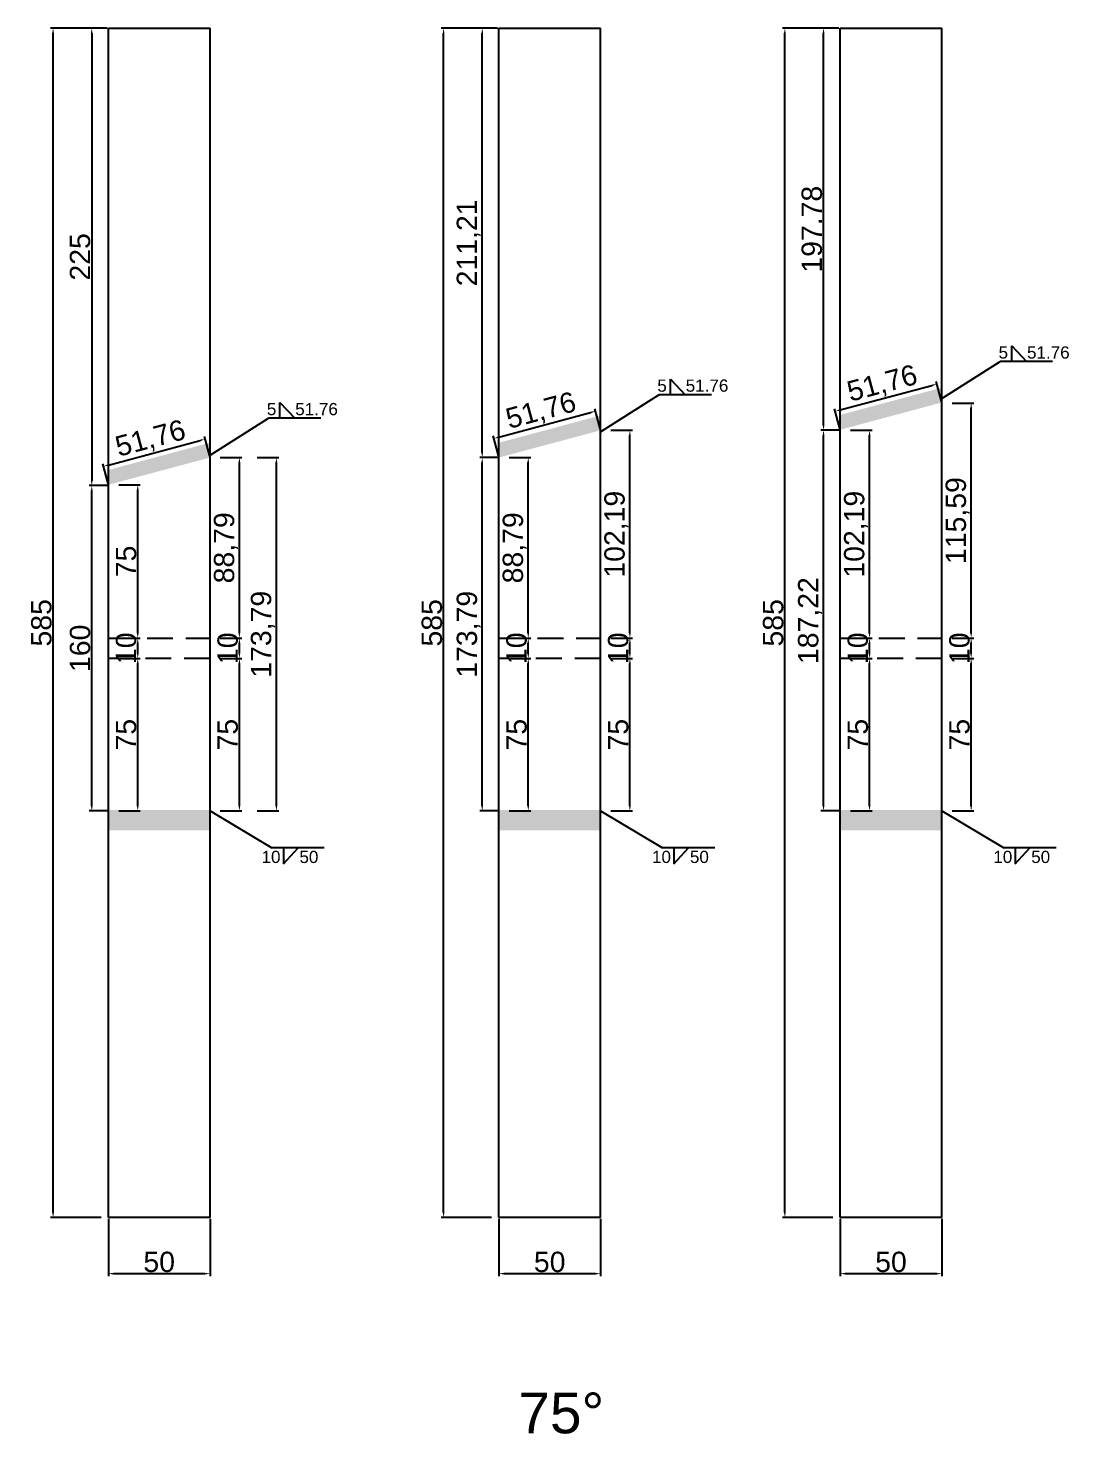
# Model space of a CAD drawing. Header units: millimetres. Extents: x 1455 to 24185, y -7041 to 4772.
# Drawn here: x 3684 to 4195, y -4732 to -4040 of the extents above; entities that cross this region are included whole.
import ezdxf

# ---------------------------------------------------------------- set-up
doc = ezdxf.new("R2010")
doc.units = ezdxf.units.MM
doc.linetypes.add('DASHED', pattern=[19.05, 12.7, -6.35])
doc.layers.add('尺寸标注', color=6, linetype='Continuous')
doc.layers.add('焊缝', color=250, linetype='Continuous')
doc.styles.get("Standard").update_dxf_attribs({"font": 'arial.ttf'})
doc.dimstyles.new('ISO-25-JHF', dxfattribs={"dimtxt": 10, "dimasz": 2.5, "dimexe": 1.25, "dimexo": 0.625, "dimtad": 1, "dimtxsty": 'Standard', "dimcen": 2.5, "dimadec": 0, "dimazin": 0, "dimtfac": 1, "dimtmove": 0, "dimatfit": 3, "dimfxl": 1, "dimarcsym": 0})

# ---------------------------------------------------------------- blocks, each defined once
blk = doc.blocks.new('*D542')
at = {"layer": 'Defpoints', "color": 0, "transparency": 16777216}
for p in [(3969.54, -4238.17), (3979.55, -4238.17), (3969.54, -4340.36)]:
    blk.add_point(p, dxfattribs=at)
at = {"layer": '尺寸标注', "color": 0, "lineweight": -2, "transparency": 16777216}
for p, q in [((3970.16, -4238.17), (3980.8, -4238.17)), ((3979.55, -4337.86), (3979.55, -4240.67)), ((3970.16, -4340.36), (3980.8, -4340.36))]:
    blk.add_line(p, q, dxfattribs=at)
at = {"layer": '尺寸标注', "color": 0, "transparency": 16777216}
for points in [[(3979.13, -4240.67), (3979.96, -4240.67), (3979.55, -4238.17)], [(3979.13, -4337.86), (3979.96, -4337.86), (3979.55, -4340.36)]]:
    blk.add_solid(points, dxfattribs=at)
at = {"layer": '尺寸标注', "color": 0, "transparency": 16777216, "insert": (3972.91, -4289.27), "char_height": 10, "attachment_point": 5, "rotation": 90}
blk.add_mtext('102,19', dxfattribs=at)
blk = doc.blocks.new('*D549')
at = {"layer": 'Defpoints', "color": 0, "transparency": 16777216}
for p in [(3723.01, -4625.36), (3773.01, -4625.36), (3773.01, -4652.95)]:
    blk.add_point(p, dxfattribs=at)
at = {"layer": '尺寸标注', "color": 0, "lineweight": -2, "transparency": 16777216}
for p, q in [((3723.01, -4625.99), (3723.01, -4654.2)), ((3773.01, -4625.99), (3773.01, -4654.2)), ((3725.51, -4652.95), (3770.51, -4652.95))]:
    blk.add_line(p, q, dxfattribs=at)
at = {"layer": '尺寸标注', "color": 0, "transparency": 16777216}
for points in [[(3725.51, -4652.54), (3725.51, -4653.37), (3723.01, -4652.95)], [(3770.51, -4652.54), (3770.51, -4653.37), (3773.01, -4652.95)]]:
    blk.add_solid(points, dxfattribs=at)
at = {"layer": '尺寸标注', "color": 0, "transparency": 16777216, "insert": (3748.01, -4647.22), "char_height": 10, "attachment_point": 5}
blk.add_mtext('50', dxfattribs=at)
blk = doc.blocks.new('*D546')
at = {"layer": 'Defpoints', "color": 0, "transparency": 16777216}
for p in [(3695.82, -4040.36), (3720.08, -4040.36), (3720.08, -4625.36)]:
    blk.add_point(p, dxfattribs=at)
at = {"layer": '尺寸标注', "color": 0, "lineweight": -2, "transparency": 16777216}
for p, q in [((3719.45, -4040.36), (3694.57, -4040.36)), ((3695.82, -4622.86), (3695.82, -4042.86)), ((3719.45, -4625.36), (3694.57, -4625.36))]:
    blk.add_line(p, q, dxfattribs=at)
at = {"layer": '尺寸标注', "color": 0, "transparency": 16777216}
for points in [[(3695.4, -4042.86), (3696.24, -4042.86), (3695.82, -4040.36)], [(3695.4, -4622.86), (3696.24, -4622.86), (3695.82, -4625.36)]]:
    blk.add_solid(points, dxfattribs=at)
at = {"layer": '尺寸标注', "color": 0, "transparency": 16777216, "insert": (3690.09, -4332.86), "char_height": 10, "attachment_point": 5, "rotation": 90}
blk.add_mtext('585', dxfattribs=at)
blk = doc.blocks.new('*D547')
at = {"layer": 'Defpoints', "color": 0, "transparency": 16777216}
for p in [(3727.45, -4264.97), (3737.46, -4264.97), (3727.45, -4340.36)]:
    blk.add_point(p, dxfattribs=at)
at = {"layer": '尺寸标注', "color": 0, "lineweight": -2, "transparency": 16777216}
for p, q in [((3728.08, -4264.97), (3738.71, -4264.97)), ((3737.46, -4337.86), (3737.46, -4267.47)), ((3728.08, -4340.36), (3738.71, -4340.36))]:
    blk.add_line(p, q, dxfattribs=at)
at = {"layer": '尺寸标注', "color": 0, "transparency": 16777216}
for points in [[(3737.05, -4267.47), (3737.88, -4267.47), (3737.46, -4264.97)], [(3737.05, -4337.86), (3737.88, -4337.86), (3737.46, -4340.36)]]:
    blk.add_solid(points, dxfattribs=at)
at = {"layer": '尺寸标注', "color": 0, "transparency": 16777216, "insert": (3731.75, -4302.66), "char_height": 10, "attachment_point": 5, "rotation": 90}
blk.add_mtext('75', dxfattribs=at)
blk = doc.blocks.new('*D548')
at = {"layer": 'Defpoints', "color": 0, "transparency": 16777216}
for p in [(3777.45, -4251.57), (3787.46, -4251.57), (3777.45, -4340.36)]:
    blk.add_point(p, dxfattribs=at)
at = {"layer": '尺寸标注', "color": 0, "lineweight": -2, "transparency": 16777216}
for p, q in [((3778.08, -4251.57), (3788.71, -4251.57)), ((3787.46, -4337.86), (3787.46, -4254.07)), ((3778.08, -4340.36), (3788.71, -4340.36))]:
    blk.add_line(p, q, dxfattribs=at)
at = {"layer": '尺寸标注', "color": 0, "transparency": 16777216}
for points in [[(3787.05, -4254.07), (3787.88, -4254.07), (3787.46, -4251.57)], [(3787.05, -4337.86), (3787.88, -4337.86), (3787.46, -4340.36)]]:
    blk.add_solid(points, dxfattribs=at)
at = {"layer": '尺寸标注', "color": 0, "transparency": 16777216, "insert": (3780.83, -4295.97), "char_height": 10, "attachment_point": 5, "rotation": 90}
blk.add_mtext('88,79', dxfattribs=at)
blk = doc.blocks.new('*D550')
at = {"layer": 'Defpoints', "color": 0, "transparency": 16777216}
for p in [(3770.58, -4242.5), (3773.01, -4251.57), (3723.01, -4264.97)]:
    blk.add_point(p, dxfattribs=at)
at = {"layer": '尺寸标注', "color": 0, "lineweight": -2, "transparency": 16777216}
for p, q in [((3723, -4255.25), (3768.17, -4243.15)), ((3772.85, -4250.96), (3770.26, -4241.29)), ((3722.85, -4264.36), (3720.26, -4254.69))]:
    blk.add_line(p, q, dxfattribs=at)
at = {"layer": '尺寸标注', "color": 0, "transparency": 16777216}
for points in [[(3768.06, -4242.74), (3768.28, -4243.55), (3770.58, -4242.5)], [(3722.89, -4254.85), (3723.11, -4255.65), (3720.58, -4255.9)]]:
    blk.add_solid(points, dxfattribs=at)
at = {"layer": '尺寸标注', "color": 0, "transparency": 16777216, "insert": (3743.87, -4242.79), "char_height": 10, "attachment_point": 5, "rotation": 15}
blk.add_mtext('51,76', dxfattribs=at)
blk = doc.blocks.new('*D551')
at = {"layer": 'Defpoints', "color": 0, "transparency": 16777216}
for p in [(3727.45, -4350.36), (3737.46, -4350.36), (3727.45, -4425.36)]:
    blk.add_point(p, dxfattribs=at)
at = {"layer": '尺寸标注', "color": 0, "lineweight": -2, "transparency": 16777216}
for p, q in [((3728.08, -4350.36), (3738.71, -4350.36)), ((3737.46, -4422.86), (3737.46, -4352.86)), ((3728.08, -4425.36), (3738.71, -4425.36))]:
    blk.add_line(p, q, dxfattribs=at)
at = {"layer": '尺寸标注', "color": 0, "transparency": 16777216}
for points in [[(3737.05, -4352.86), (3737.88, -4352.86), (3737.46, -4350.36)], [(3737.05, -4422.86), (3737.88, -4422.86), (3737.46, -4425.36)]]:
    blk.add_solid(points, dxfattribs=at)
at = {"layer": '尺寸标注', "color": 0, "transparency": 16777216, "insert": (3731.75, -4387.86), "char_height": 10, "attachment_point": 5, "rotation": 90}
blk.add_mtext('75', dxfattribs=at)
blk = doc.blocks.new('*D552')
at = {"layer": 'Defpoints', "color": 0, "transparency": 16777216}
for p in [(3727.45, -4340.36), (3737.46, -4340.36), (3727.45, -4350.36)]:
    blk.add_point(p, dxfattribs=at)
at = {"layer": '尺寸标注', "color": 0, "lineweight": -2, "transparency": 16777216}
for p, q in [((3728.08, -4340.36), (3738.71, -4340.36)), ((3737.46, -4347.86), (3737.46, -4342.86)), ((3728.08, -4350.36), (3738.71, -4350.36))]:
    blk.add_line(p, q, dxfattribs=at)
at = {"layer": '尺寸标注', "color": 0, "transparency": 16777216}
for points in [[(3737.05, -4342.86), (3737.88, -4342.86), (3737.46, -4340.36)], [(3737.05, -4347.86), (3737.88, -4347.86), (3737.46, -4350.36)]]:
    blk.add_solid(points, dxfattribs=at)
at = {"layer": '尺寸标注', "color": 0, "transparency": 16777216, "insert": (3731.73, -4345.36), "char_height": 10, "attachment_point": 5, "rotation": 90}
blk.add_mtext('10', dxfattribs=at)
blk = doc.blocks.new('*D553')
at = {"layer": 'Defpoints', "color": 0, "transparency": 16777216}
for p in [(3777.45, -4350.36), (3787.46, -4350.36), (3777.45, -4425.36)]:
    blk.add_point(p, dxfattribs=at)
at = {"layer": '尺寸标注', "color": 0, "lineweight": -2, "transparency": 16777216}
for p, q in [((3778.08, -4350.36), (3788.71, -4350.36)), ((3787.46, -4422.86), (3787.46, -4352.86)), ((3778.08, -4425.36), (3788.71, -4425.36))]:
    blk.add_line(p, q, dxfattribs=at)
at = {"layer": '尺寸标注', "color": 0, "transparency": 16777216}
for points in [[(3787.05, -4352.86), (3787.88, -4352.86), (3787.46, -4350.36)], [(3787.05, -4422.86), (3787.88, -4422.86), (3787.46, -4425.36)]]:
    blk.add_solid(points, dxfattribs=at)
at = {"layer": '尺寸标注', "color": 0, "transparency": 16777216, "insert": (3781.75, -4387.86), "char_height": 10, "attachment_point": 5, "rotation": 90}
blk.add_mtext('75', dxfattribs=at)
blk = doc.blocks.new('*D554')
at = {"layer": 'Defpoints', "color": 0, "transparency": 16777216}
for p in [(3777.45, -4340.36), (3787.46, -4340.36), (3777.45, -4350.36)]:
    blk.add_point(p, dxfattribs=at)
at = {"layer": '尺寸标注', "color": 0, "lineweight": -2, "transparency": 16777216}
for p, q in [((3778.08, -4340.36), (3788.71, -4340.36)), ((3787.46, -4347.86), (3787.46, -4342.86)), ((3778.08, -4350.36), (3788.71, -4350.36))]:
    blk.add_line(p, q, dxfattribs=at)
at = {"layer": '尺寸标注', "color": 0, "transparency": 16777216}
for points in [[(3787.05, -4342.86), (3787.88, -4342.86), (3787.46, -4340.36)], [(3787.05, -4347.86), (3787.88, -4347.86), (3787.46, -4350.36)]]:
    blk.add_solid(points, dxfattribs=at)
at = {"layer": '尺寸标注', "color": 0, "transparency": 16777216, "insert": (3781.73, -4345.36), "char_height": 10, "attachment_point": 5, "rotation": 90}
blk.add_mtext('10', dxfattribs=at)
blk = doc.blocks.new('*D556')
at = {"layer": 'Defpoints', "color": 0, "transparency": 16777216}
for p in [(3723.01, -4040.36), (3714.84, -4265.39), (3723.01, -4265.39)]:
    blk.add_point(p, dxfattribs=at)
at = {"layer": '尺寸标注', "color": 0, "lineweight": -2, "transparency": 16777216}
for p, q in [((3722.39, -4040.36), (3713.59, -4040.36)), ((3714.84, -4042.86), (3714.84, -4262.89)), ((3722.39, -4265.39), (3713.59, -4265.39))]:
    blk.add_line(p, q, dxfattribs=at)
at = {"layer": '尺寸标注', "color": 0, "transparency": 16777216}
for points in [[(3714.42, -4042.86), (3715.25, -4042.86), (3714.84, -4040.36)], [(3714.42, -4262.89), (3715.25, -4262.89), (3714.84, -4265.39)]]:
    blk.add_solid(points, dxfattribs=at)
at = {"layer": '尺寸标注', "color": 0, "transparency": 16777216, "insert": (3709.11, -4152.88), "char_height": 10, "attachment_point": 5, "rotation": 90}
blk.add_mtext('225', dxfattribs=at)
blk = doc.blocks.new('*D557')
at = {"layer": 'Defpoints', "color": 0, "transparency": 16777216}
for p in [(3714.84, -4265.39), (3723.01, -4265.39), (3723.01, -4425.39)]:
    blk.add_point(p, dxfattribs=at)
at = {"layer": '尺寸标注', "color": 0, "lineweight": -2, "transparency": 16777216}
for p, q in [((3722.39, -4265.39), (3713.59, -4265.39)), ((3714.84, -4422.89), (3714.84, -4267.89)), ((3722.39, -4425.39), (3713.59, -4425.39))]:
    blk.add_line(p, q, dxfattribs=at)
at = {"layer": '尺寸标注', "color": 0, "transparency": 16777216}
for points in [[(3714.42, -4267.89), (3715.25, -4267.89), (3714.84, -4265.39)], [(3714.42, -4422.89), (3715.25, -4422.89), (3714.84, -4425.39)]]:
    blk.add_solid(points, dxfattribs=at)
at = {"layer": '尺寸标注', "color": 0, "transparency": 16777216, "insert": (3709.11, -4345.39), "char_height": 10, "attachment_point": 5, "rotation": 90}
blk.add_mtext('160', dxfattribs=at)
blk = doc.blocks.new('*D560')
at = {"layer": 'Defpoints', "color": 0, "transparency": 16777216}
for p in [(3915.1, -4625.36), (3965.1, -4625.36), (3965.1, -4652.95)]:
    blk.add_point(p, dxfattribs=at)
at = {"layer": '尺寸标注', "color": 0, "lineweight": -2, "transparency": 16777216}
for p, q in [((3915.1, -4625.99), (3915.1, -4654.2)), ((3965.1, -4625.99), (3965.1, -4654.2)), ((3917.6, -4652.95), (3962.6, -4652.95))]:
    blk.add_line(p, q, dxfattribs=at)
at = {"layer": '尺寸标注', "color": 0, "transparency": 16777216}
for points in [[(3917.6, -4652.54), (3917.6, -4653.37), (3915.1, -4652.95)], [(3962.6, -4652.54), (3962.6, -4653.37), (3965.1, -4652.95)]]:
    blk.add_solid(points, dxfattribs=at)
at = {"layer": '尺寸标注', "color": 0, "transparency": 16777216, "insert": (3940.1, -4647.22), "char_height": 10, "attachment_point": 5}
blk.add_mtext('50', dxfattribs=at)
blk = doc.blocks.new('*D561')
at = {"layer": 'Defpoints', "color": 0, "transparency": 16777216}
for p in [(3887.9, -4040.36), (3912.16, -4040.36), (3912.16, -4625.36)]:
    blk.add_point(p, dxfattribs=at)
at = {"layer": '尺寸标注', "color": 0, "lineweight": -2, "transparency": 16777216}
for p, q in [((3911.54, -4040.36), (3886.65, -4040.36)), ((3887.9, -4622.86), (3887.9, -4042.86)), ((3911.54, -4625.36), (3886.65, -4625.36))]:
    blk.add_line(p, q, dxfattribs=at)
at = {"layer": '尺寸标注', "color": 0, "transparency": 16777216}
for points in [[(3887.48, -4042.86), (3888.32, -4042.86), (3887.9, -4040.36)], [(3887.48, -4622.86), (3888.32, -4622.86), (3887.9, -4625.36)]]:
    blk.add_solid(points, dxfattribs=at)
at = {"layer": '尺寸标注', "color": 0, "transparency": 16777216, "insert": (3882.17, -4332.86), "char_height": 10, "attachment_point": 5, "rotation": 90}
blk.add_mtext('585', dxfattribs=at)
blk = doc.blocks.new('*D562')
at = {"layer": 'Defpoints', "color": 0, "transparency": 16777216}
for p in [(3919.54, -4251.57), (3929.55, -4251.57), (3919.54, -4340.36)]:
    blk.add_point(p, dxfattribs=at)
at = {"layer": '尺寸标注', "color": 0, "lineweight": -2, "transparency": 16777216}
for p, q in [((3920.16, -4251.57), (3930.8, -4251.57)), ((3929.55, -4337.86), (3929.55, -4254.07)), ((3920.16, -4340.36), (3930.8, -4340.36))]:
    blk.add_line(p, q, dxfattribs=at)
at = {"layer": '尺寸标注', "color": 0, "transparency": 16777216}
for points in [[(3929.13, -4254.07), (3929.96, -4254.07), (3929.55, -4251.57)], [(3929.13, -4337.86), (3929.96, -4337.86), (3929.55, -4340.36)]]:
    blk.add_solid(points, dxfattribs=at)
at = {"layer": '尺寸标注', "color": 0, "transparency": 16777216, "insert": (3922.91, -4295.97), "char_height": 10, "attachment_point": 5, "rotation": 90}
blk.add_mtext('88,79', dxfattribs=at)
blk = doc.blocks.new('*D563')
at = {"layer": 'Defpoints', "color": 0, "transparency": 16777216}
for p in [(3919.54, -4350.36), (3929.55, -4350.36), (3919.54, -4425.36)]:
    blk.add_point(p, dxfattribs=at)
at = {"layer": '尺寸标注', "color": 0, "lineweight": -2, "transparency": 16777216}
for p, q in [((3920.16, -4350.36), (3930.8, -4350.36)), ((3929.55, -4422.86), (3929.55, -4352.86)), ((3920.16, -4425.36), (3930.8, -4425.36))]:
    blk.add_line(p, q, dxfattribs=at)
at = {"layer": '尺寸标注', "color": 0, "transparency": 16777216}
for points in [[(3929.13, -4352.86), (3929.96, -4352.86), (3929.55, -4350.36)], [(3929.13, -4422.86), (3929.96, -4422.86), (3929.55, -4425.36)]]:
    blk.add_solid(points, dxfattribs=at)
at = {"layer": '尺寸标注', "color": 0, "transparency": 16777216, "insert": (3923.84, -4387.86), "char_height": 10, "attachment_point": 5, "rotation": 90}
blk.add_mtext('75', dxfattribs=at)
blk = doc.blocks.new('*D564')
at = {"layer": 'Defpoints', "color": 0, "transparency": 16777216}
for p in [(3919.54, -4340.36), (3929.55, -4340.36), (3919.54, -4350.36)]:
    blk.add_point(p, dxfattribs=at)
at = {"layer": '尺寸标注', "color": 0, "lineweight": -2, "transparency": 16777216}
for p, q in [((3920.16, -4340.36), (3930.8, -4340.36)), ((3929.55, -4347.86), (3929.55, -4342.86)), ((3920.16, -4350.36), (3930.8, -4350.36))]:
    blk.add_line(p, q, dxfattribs=at)
at = {"layer": '尺寸标注', "color": 0, "transparency": 16777216}
for points in [[(3929.13, -4342.86), (3929.96, -4342.86), (3929.55, -4340.36)], [(3929.13, -4347.86), (3929.96, -4347.86), (3929.55, -4350.36)]]:
    blk.add_solid(points, dxfattribs=at)
at = {"layer": '尺寸标注', "color": 0, "transparency": 16777216, "insert": (3923.82, -4345.36), "char_height": 10, "attachment_point": 5, "rotation": 90}
blk.add_mtext('10', dxfattribs=at)
blk = doc.blocks.new('*D558')
at = {"layer": 'Defpoints', "color": 0, "transparency": 16777216}
for p in [(3969.54, -4350.36), (3979.55, -4350.36), (3969.54, -4425.36)]:
    blk.add_point(p, dxfattribs=at)
at = {"layer": '尺寸标注', "color": 0, "lineweight": -2, "transparency": 16777216}
for p, q in [((3970.16, -4350.36), (3980.8, -4350.36)), ((3979.55, -4422.86), (3979.55, -4352.86)), ((3970.16, -4425.36), (3980.8, -4425.36))]:
    blk.add_line(p, q, dxfattribs=at)
at = {"layer": '尺寸标注', "color": 0, "transparency": 16777216}
for points in [[(3979.13, -4352.86), (3979.96, -4352.86), (3979.55, -4350.36)], [(3979.13, -4422.86), (3979.96, -4422.86), (3979.55, -4425.36)]]:
    blk.add_solid(points, dxfattribs=at)
at = {"layer": '尺寸标注', "color": 0, "transparency": 16777216, "insert": (3973.84, -4387.86), "char_height": 10, "attachment_point": 5, "rotation": 90}
blk.add_mtext('75', dxfattribs=at)
blk = doc.blocks.new('*D559')
at = {"layer": 'Defpoints', "color": 0, "transparency": 16777216}
for p in [(3969.54, -4340.36), (3979.55, -4340.36), (3969.54, -4350.36)]:
    blk.add_point(p, dxfattribs=at)
at = {"layer": '尺寸标注', "color": 0, "lineweight": -2, "transparency": 16777216}
for p, q in [((3970.16, -4340.36), (3980.8, -4340.36)), ((3979.55, -4347.86), (3979.55, -4342.86)), ((3970.16, -4350.36), (3980.8, -4350.36))]:
    blk.add_line(p, q, dxfattribs=at)
at = {"layer": '尺寸标注', "color": 0, "transparency": 16777216}
for points in [[(3979.13, -4342.86), (3979.96, -4342.86), (3979.55, -4340.36)], [(3979.13, -4347.86), (3979.96, -4347.86), (3979.55, -4350.36)]]:
    blk.add_solid(points, dxfattribs=at)
at = {"layer": '尺寸标注', "color": 0, "transparency": 16777216, "insert": (3973.82, -4345.36), "char_height": 10, "attachment_point": 5, "rotation": 90}
blk.add_mtext('10', dxfattribs=at)
blk = doc.blocks.new('*D565')
at = {"layer": 'Defpoints', "color": 0, "transparency": 16777216}
for p in [(3906.92, -4251.61), (3915.1, -4251.61), (3915.1, -4425.39)]:
    blk.add_point(p, dxfattribs=at)
at = {"layer": '尺寸标注', "color": 0, "lineweight": -2, "transparency": 16777216}
for p, q in [((3914.47, -4251.61), (3905.67, -4251.61)), ((3906.92, -4422.89), (3906.92, -4254.11)), ((3914.47, -4425.39), (3905.67, -4425.39))]:
    blk.add_line(p, q, dxfattribs=at)
at = {"layer": '尺寸标注', "color": 0, "transparency": 16777216}
for points in [[(3906.5, -4254.11), (3907.33, -4254.11), (3906.92, -4251.61)], [(3906.5, -4422.89), (3907.33, -4422.89), (3906.92, -4425.39)]]:
    blk.add_solid(points, dxfattribs=at)
at = {"layer": '尺寸标注', "color": 0, "transparency": 16777216, "insert": (3900.28, -4338.5), "char_height": 10, "attachment_point": 5, "rotation": 90}
blk.add_mtext('173,79', dxfattribs=at)
blk = doc.blocks.new('*D569')
at = {"layer": 'Defpoints', "color": 0, "transparency": 16777216}
for p in [(4082.98, -4625.36), (4132.98, -4625.36), (4132.98, -4652.95)]:
    blk.add_point(p, dxfattribs=at)
at = {"layer": '尺寸标注', "color": 0, "lineweight": -2, "transparency": 16777216}
for p, q in [((4082.98, -4625.99), (4082.98, -4654.2)), ((4132.98, -4625.99), (4132.98, -4654.2)), ((4085.48, -4652.95), (4130.48, -4652.95))]:
    blk.add_line(p, q, dxfattribs=at)
at = {"layer": '尺寸标注', "color": 0, "transparency": 16777216}
for points in [[(4085.48, -4652.54), (4085.48, -4653.37), (4082.98, -4652.95)], [(4130.48, -4652.54), (4130.48, -4653.37), (4132.98, -4652.95)]]:
    blk.add_solid(points, dxfattribs=at)
at = {"layer": '尺寸标注', "color": 0, "transparency": 16777216, "insert": (4107.98, -4647.22), "char_height": 10, "attachment_point": 5}
blk.add_mtext('50', dxfattribs=at)
blk = doc.blocks.new('*D570')
at = {"layer": 'Defpoints', "color": 0, "transparency": 16777216}
for p in [(4055.79, -4040.36), (4080.05, -4040.36), (4080.05, -4625.36)]:
    blk.add_point(p, dxfattribs=at)
at = {"layer": '尺寸标注', "color": 0, "lineweight": -2, "transparency": 16777216}
for p, q in [((4079.42, -4040.36), (4054.54, -4040.36)), ((4055.79, -4622.86), (4055.79, -4042.86)), ((4079.42, -4625.36), (4054.54, -4625.36))]:
    blk.add_line(p, q, dxfattribs=at)
at = {"layer": '尺寸标注', "color": 0, "transparency": 16777216}
for points in [[(4055.37, -4042.86), (4056.2, -4042.86), (4055.79, -4040.36)], [(4055.37, -4622.86), (4056.2, -4622.86), (4055.79, -4625.36)]]:
    blk.add_solid(points, dxfattribs=at)
at = {"layer": '尺寸标注', "color": 0, "transparency": 16777216, "insert": (4050.06, -4332.86), "char_height": 10, "attachment_point": 5, "rotation": 90}
blk.add_mtext('585', dxfattribs=at)
blk = doc.blocks.new('*D571')
at = {"layer": 'Defpoints', "color": 0, "transparency": 16777216}
for p in [(4130.55, -4215.43), (4132.98, -4224.5), (4082.98, -4237.9)]:
    blk.add_point(p, dxfattribs=at)
at = {"layer": '尺寸标注', "color": 0, "lineweight": -2, "transparency": 16777216}
for p, q in [((4082.97, -4228.18), (4128.14, -4216.08)), ((4132.82, -4223.9), (4130.23, -4214.22)), ((4082.82, -4237.29), (4080.23, -4227.62))]:
    blk.add_line(p, q, dxfattribs=at)
at = {"layer": '尺寸标注', "color": 0, "transparency": 16777216}
for points in [[(4128.03, -4215.68), (4128.24, -4216.48), (4130.55, -4215.43)], [(4082.86, -4227.78), (4083.07, -4228.58), (4080.55, -4228.83)]]:
    blk.add_solid(points, dxfattribs=at)
at = {"layer": '尺寸标注', "color": 0, "transparency": 16777216, "insert": (4103.83, -4215.72), "char_height": 10, "attachment_point": 5, "rotation": 15}
blk.add_mtext('51,76', dxfattribs=at)
blk = doc.blocks.new('*D572')
at = {"layer": 'Defpoints', "color": 0, "transparency": 16777216}
for p in [(4087.42, -4350.36), (4097.43, -4350.36), (4087.42, -4425.36)]:
    blk.add_point(p, dxfattribs=at)
at = {"layer": '尺寸标注', "color": 0, "lineweight": -2, "transparency": 16777216}
for p, q in [((4088.05, -4350.36), (4098.68, -4350.36)), ((4097.43, -4422.86), (4097.43, -4352.86)), ((4088.05, -4425.36), (4098.68, -4425.36))]:
    blk.add_line(p, q, dxfattribs=at)
at = {"layer": '尺寸标注', "color": 0, "transparency": 16777216}
for points in [[(4097.02, -4352.86), (4097.85, -4352.86), (4097.43, -4350.36)], [(4097.02, -4422.86), (4097.85, -4422.86), (4097.43, -4425.36)]]:
    blk.add_solid(points, dxfattribs=at)
at = {"layer": '尺寸标注', "color": 0, "transparency": 16777216, "insert": (4091.72, -4387.86), "char_height": 10, "attachment_point": 5, "rotation": 90}
blk.add_mtext('75', dxfattribs=at)
blk = doc.blocks.new('*D573')
at = {"layer": 'Defpoints', "color": 0, "transparency": 16777216}
for p in [(4087.42, -4340.36), (4097.43, -4340.36), (4087.42, -4350.36)]:
    blk.add_point(p, dxfattribs=at)
at = {"layer": '尺寸标注', "color": 0, "lineweight": -2, "transparency": 16777216}
for p, q in [((4088.05, -4340.36), (4098.68, -4340.36)), ((4097.43, -4347.86), (4097.43, -4342.86)), ((4088.05, -4350.36), (4098.68, -4350.36))]:
    blk.add_line(p, q, dxfattribs=at)
at = {"layer": '尺寸标注', "color": 0, "transparency": 16777216}
for points in [[(4097.02, -4342.86), (4097.85, -4342.86), (4097.43, -4340.36)], [(4097.02, -4347.86), (4097.85, -4347.86), (4097.43, -4350.36)]]:
    blk.add_solid(points, dxfattribs=at)
at = {"layer": '尺寸标注', "color": 0, "transparency": 16777216, "insert": (4091.7, -4345.36), "char_height": 10, "attachment_point": 5, "rotation": 90}
blk.add_mtext('10', dxfattribs=at)
blk = doc.blocks.new('*D567')
at = {"layer": 'Defpoints', "color": 0, "transparency": 16777216}
for p in [(4137.42, -4350.36), (4147.43, -4350.36), (4137.42, -4425.36)]:
    blk.add_point(p, dxfattribs=at)
at = {"layer": '尺寸标注', "color": 0, "lineweight": -2, "transparency": 16777216}
for p, q in [((4138.05, -4350.36), (4148.68, -4350.36)), ((4147.43, -4422.86), (4147.43, -4352.86)), ((4138.05, -4425.36), (4148.68, -4425.36))]:
    blk.add_line(p, q, dxfattribs=at)
at = {"layer": '尺寸标注', "color": 0, "transparency": 16777216}
for points in [[(4147.02, -4352.86), (4147.85, -4352.86), (4147.43, -4350.36)], [(4147.02, -4422.86), (4147.85, -4422.86), (4147.43, -4425.36)]]:
    blk.add_solid(points, dxfattribs=at)
at = {"layer": '尺寸标注', "color": 0, "transparency": 16777216, "insert": (4141.72, -4387.86), "char_height": 10, "attachment_point": 5, "rotation": 90}
blk.add_mtext('75', dxfattribs=at)
blk = doc.blocks.new('*D568')
at = {"layer": 'Defpoints', "color": 0, "transparency": 16777216}
for p in [(4137.42, -4340.36), (4147.43, -4340.36), (4137.42, -4350.36)]:
    blk.add_point(p, dxfattribs=at)
at = {"layer": '尺寸标注', "color": 0, "lineweight": -2, "transparency": 16777216}
for p, q in [((4138.05, -4340.36), (4148.68, -4340.36)), ((4147.43, -4347.86), (4147.43, -4342.86)), ((4138.05, -4350.36), (4148.68, -4350.36))]:
    blk.add_line(p, q, dxfattribs=at)
at = {"layer": '尺寸标注', "color": 0, "transparency": 16777216}
for points in [[(4147.02, -4342.86), (4147.85, -4342.86), (4147.43, -4340.36)], [(4147.02, -4347.86), (4147.85, -4347.86), (4147.43, -4350.36)]]:
    blk.add_solid(points, dxfattribs=at)
at = {"layer": '尺寸标注', "color": 0, "transparency": 16777216, "insert": (4141.7, -4345.36), "char_height": 10, "attachment_point": 5, "rotation": 90}
blk.add_mtext('10', dxfattribs=at)
blk = doc.blocks.new('*D574')
at = {"layer": 'Defpoints', "color": 0, "transparency": 16777216}
for p in [(4074.8, -4238.17), (4082.98, -4238.17), (4082.98, -4425.39)]:
    blk.add_point(p, dxfattribs=at)
at = {"layer": '尺寸标注', "color": 0, "lineweight": -2, "transparency": 16777216}
for p, q in [((4082.36, -4238.17), (4073.55, -4238.17)), ((4074.8, -4422.89), (4074.8, -4240.67)), ((4082.36, -4425.39), (4073.55, -4425.39))]:
    blk.add_line(p, q, dxfattribs=at)
at = {"layer": '尺寸标注', "color": 0, "transparency": 16777216}
for points in [[(4074.39, -4240.67), (4075.22, -4240.67), (4074.8, -4238.17)], [(4074.39, -4422.89), (4075.22, -4422.89), (4074.8, -4425.39)]]:
    blk.add_solid(points, dxfattribs=at)
at = {"layer": '尺寸标注', "color": 0, "transparency": 16777216, "insert": (4068.17, -4331.78), "char_height": 10, "attachment_point": 5, "rotation": 90}
blk.add_mtext('187,22', dxfattribs=at)
blk = doc.blocks.new('*D576')
at = {"layer": 'Defpoints', "color": 0, "transparency": 16777216}
for p in [(3795.66, -4251.57), (3805.66, -4251.57), (3795.66, -4425.36)]:
    blk.add_point(p, dxfattribs=at)
at = {"layer": '尺寸标注', "color": 0, "lineweight": -2, "transparency": 16777216}
for p, q in [((3796.28, -4251.57), (3806.91, -4251.57)), ((3805.66, -4422.86), (3805.66, -4254.07)), ((3796.28, -4425.36), (3806.91, -4425.36))]:
    blk.add_line(p, q, dxfattribs=at)
at = {"layer": '尺寸标注', "color": 0, "transparency": 16777216}
for points in [[(3805.25, -4254.07), (3806.08, -4254.07), (3805.66, -4251.57)], [(3805.25, -4422.86), (3806.08, -4422.86), (3805.66, -4425.36)]]:
    blk.add_solid(points, dxfattribs=at)
at = {"layer": '尺寸标注', "color": 0, "transparency": 16777216, "insert": (3799.03, -4338.47), "char_height": 10, "attachment_point": 5, "rotation": 90}
blk.add_mtext('173,79', dxfattribs=at)
blk = doc.blocks.new('*D577')
at = {"layer": 'Defpoints', "color": 0, "transparency": 16777216}
for p in [(3962.67, -4228.77), (3965.1, -4237.84), (3915.1, -4251.23)]:
    blk.add_point(p, dxfattribs=at)
at = {"layer": '尺寸标注', "color": 0, "lineweight": -2, "transparency": 16777216}
for p, q in [((3915.08, -4241.52), (3960.25, -4229.42)), ((3964.93, -4237.23), (3962.34, -4227.56)), ((3914.93, -4250.63), (3912.34, -4240.96))]:
    blk.add_line(p, q, dxfattribs=at)
at = {"layer": '尺寸标注', "color": 0, "transparency": 16777216}
for points in [[(3960.14, -4229.01), (3960.36, -4229.82), (3962.67, -4228.77)], [(3914.97, -4241.12), (3915.19, -4241.92), (3912.67, -4242.17)]]:
    blk.add_solid(points, dxfattribs=at)
at = {"layer": '尺寸标注', "color": 0, "transparency": 16777216, "insert": (3935.95, -4229.06), "char_height": 10, "attachment_point": 5, "rotation": 15}
blk.add_mtext('51,76', dxfattribs=at)
blk = doc.blocks.new('*D579')
at = {"layer": 'Defpoints', "color": 0, "transparency": 16777216}
for p in [(4087.42, -4238.17), (4097.43, -4238.17), (4087.42, -4340.36)]:
    blk.add_point(p, dxfattribs=at)
at = {"layer": '尺寸标注', "color": 0, "lineweight": -2, "transparency": 16777216}
for p, q in [((4088.05, -4238.17), (4098.68, -4238.17)), ((4097.43, -4337.86), (4097.43, -4240.67)), ((4088.05, -4340.36), (4098.68, -4340.36))]:
    blk.add_line(p, q, dxfattribs=at)
at = {"layer": '尺寸标注', "color": 0, "transparency": 16777216}
for points in [[(4097.02, -4240.67), (4097.85, -4240.67), (4097.43, -4238.17)], [(4097.02, -4337.86), (4097.85, -4337.86), (4097.43, -4340.36)]]:
    blk.add_solid(points, dxfattribs=at)
at = {"layer": '尺寸标注', "color": 0, "transparency": 16777216, "insert": (4090.8, -4289.27), "char_height": 10, "attachment_point": 5, "rotation": 90}
blk.add_mtext('102,19', dxfattribs=at)
blk = doc.blocks.new('*D580')
at = {"layer": 'Defpoints', "color": 0, "transparency": 16777216}
for p in [(4137.42, -4224.77), (4147.43, -4224.77), (4137.42, -4340.36)]:
    blk.add_point(p, dxfattribs=at)
at = {"layer": '尺寸标注', "color": 0, "lineweight": -2, "transparency": 16777216}
for p, q in [((4138.05, -4224.77), (4148.68, -4224.77)), ((4147.43, -4337.86), (4147.43, -4227.27)), ((4138.05, -4340.36), (4148.68, -4340.36))]:
    blk.add_line(p, q, dxfattribs=at)
at = {"layer": '尺寸标注', "color": 0, "transparency": 16777216}
for points in [[(4147.02, -4227.27), (4147.85, -4227.27), (4147.43, -4224.77)], [(4147.02, -4337.86), (4147.85, -4337.86), (4147.43, -4340.36)]]:
    blk.add_solid(points, dxfattribs=at)
at = {"layer": '尺寸标注', "color": 0, "transparency": 16777216, "insert": (4140.8, -4282.57), "char_height": 10, "attachment_point": 5, "rotation": 90}
blk.add_mtext('115,59', dxfattribs=at)
blk = doc.blocks.new('*D581')
at = {"layer": 'Defpoints', "color": 0, "transparency": 16777216}
for p in [(3906.92, -4040.36), (3915.1, -4040.36), (3915.1, -4251.61)]:
    blk.add_point(p, dxfattribs=at)
at = {"layer": '尺寸标注', "color": 0, "lineweight": -2, "transparency": 16777216}
for p, q in [((3914.47, -4040.36), (3905.67, -4040.36)), ((3906.92, -4249.11), (3906.92, -4042.86)), ((3914.47, -4251.61), (3905.67, -4251.61))]:
    blk.add_line(p, q, dxfattribs=at)
at = {"layer": '尺寸标注', "color": 0, "transparency": 16777216}
for points in [[(3906.5, -4042.86), (3907.33, -4042.86), (3906.92, -4040.36)], [(3906.5, -4249.11), (3907.33, -4249.11), (3906.92, -4251.61)]]:
    blk.add_solid(points, dxfattribs=at)
at = {"layer": '尺寸标注', "color": 0, "transparency": 16777216, "insert": (3900.28, -4145.99), "char_height": 10, "attachment_point": 5, "rotation": 90}
blk.add_mtext('211,21', dxfattribs=at)
blk = doc.blocks.new('*D582')
at = {"layer": 'Defpoints', "color": 0, "transparency": 16777216}
for p in [(4074.81, -4040.36), (4082.99, -4040.36), (4082.99, -4238.17)]:
    blk.add_point(p, dxfattribs=at)
at = {"layer": '尺寸标注', "color": 0, "lineweight": -2, "transparency": 16777216}
for p, q in [((4082.36, -4040.36), (4073.56, -4040.36)), ((4074.81, -4235.67), (4074.81, -4042.86)), ((4082.36, -4238.17), (4073.56, -4238.17))]:
    blk.add_line(p, q, dxfattribs=at)
at = {"layer": '尺寸标注', "color": 0, "transparency": 16777216}
for points in [[(4074.39, -4042.86), (4075.23, -4042.86), (4074.81, -4040.36)], [(4074.39, -4235.67), (4075.23, -4235.67), (4074.81, -4238.17)]]:
    blk.add_solid(points, dxfattribs=at)
at = {"layer": '尺寸标注', "color": 0, "transparency": 16777216, "insert": (4069.08, -4139.27), "char_height": 10, "attachment_point": 5, "rotation": 90}
blk.add_mtext('197.78', dxfattribs=at)

msp = doc.modelspace()

# ---------------------------------------------------------------- hatches: boundary and pattern name
at = {"layer": '焊缝'}
h = msp.add_hatch(color=250, dxfattribs=at)
h.dxf.hatch_style = 1
h.paths.add_polyline_path([(4082.981, -4230.597), (4082.981, -4237.898), (4132.981, -4224.5), (4132.981, -4217.199)])
h = msp.add_hatch(color=250, dxfattribs=at)
h.dxf.hatch_style = 1
h.paths.add_polyline_path([(3915.088, -4244.275), (3915.088, -4251.576), (3965.088, -4238.179), (3965.088, -4230.878)])
h = msp.add_hatch(color=250, dxfattribs=at)
h.dxf.hatch_style = 1
h.paths.add_polyline_path([(3723.014, -4257.664), (3723.014, -4264.965), (3773.014, -4251.568), (3773.014, -4244.267)])
h = msp.add_hatch(color=250, dxfattribs=at)
h.dxf.hatch_style = 1
h.paths.add_polyline_path([(3723.014, -4424.933), (3723.014, -4434.933), (3773.014, -4434.933), (3773.014, -4424.933)])
h = msp.add_hatch(color=250, dxfattribs=at)
h.dxf.hatch_style = 1
h.paths.add_polyline_path([(3915.096, -4424.933), (3915.096, -4434.933), (3965.096, -4434.933), (3965.096, -4424.933)])
h = msp.add_hatch(color=250, dxfattribs=at)
h.dxf.hatch_style = 1
h.paths.add_polyline_path([(4082.981, -4424.933), (4082.981, -4434.933), (4132.981, -4434.933), (4132.981, -4424.933)])

# ---------------------------------------------------------------- linework, layer by layer
for p, q in [((3723.014, -4040.363), (3773.014, -4040.363)), ((3723.014, -4625.363), (3723.014, -4040.363)), ((3773.014, -4625.363), (3773.014, -4040.363)), ((3915.096, -4040.363), (3965.096, -4040.363)), ((3915.096, -4625.363), (3915.096, -4040.363)), ((3965.096, -4625.363), (3965.096, -4040.363)), ((4082.981, -4040.363), (4132.981, -4040.363)), ((4082.981, -4625.363), (4082.981, -4040.363)), ((4132.981, -4625.363), (4132.981, -4040.363)), ((3773.014, -4625.363), (3723.014, -4625.363)), ((3965.096, -4625.363), (3915.096, -4625.363)), ((4132.981, -4625.363), (4082.981, -4625.363))]:
    msp.add_line(p, q)
at = {"linetype": 'DASHED'}
for p, q in [((3723.014, -4340.363), (3773.014, -4340.363)), ((3915.096, -4340.363), (3965.096, -4340.363)), ((4082.981, -4340.363), (4132.981, -4340.363)), ((3773.014, -4350.363), (3723.014, -4350.363)), ((3965.096, -4350.363), (3915.096, -4350.363)), ((4132.981, -4350.363), (4082.981, -4350.363))]:
    msp.add_line(p, q, dxfattribs=at)
at = {"layer": '尺寸标注'}
for p, q in [((4167.389, -4204.407), (4167.389, -4196.642)), ((4167.389, -4196.642), (4174.62, -4204.407)), ((4132.981, -4222.596), (4161.739, -4204.407)), ((4187.502, -4204.407), (4161.739, -4204.407)), ((3999.503, -4220.702), (3999.503, -4212.937)), ((3999.503, -4212.937), (4006.734, -4220.702)), ((3965.096, -4238.892), (3993.853, -4220.702)), ((4019.616, -4220.702), (3993.853, -4220.702)), ((3807.421, -4232.244), (3807.421, -4224.479)), ((3807.421, -4224.479), (3814.652, -4232.244)), ((3773.014, -4250.433), (3801.771, -4232.244)), ((3827.534, -4232.244), (3801.771, -4232.244)), ((3773.014, -4425.363), (3803.463, -4443.552)), ((3965.096, -4425.363), (3995.545, -4443.552)), ((4132.981, -4425.363), (4163.431, -4443.552)), ((3829.226, -4443.552), (3803.463, -4443.552)), ((3809.113, -4443.552), (3809.113, -4451.317)), ((3809.113, -4451.317), (3816.345, -4443.552)), ((4021.308, -4443.552), (3995.545, -4443.552)), ((4001.195, -4443.552), (4001.195, -4451.317)), ((4001.195, -4451.317), (4008.427, -4443.552)), ((4189.194, -4443.552), (4163.431, -4443.552)), ((4169.081, -4443.552), (4169.081, -4451.317)), ((4169.081, -4451.317), (4176.313, -4443.552))]:
    msp.add_line(p, q, dxfattribs=at)

# ---------------------------------------------------------------- texts
at = {"insert": (3924.695, -4711.469), "char_height": 20, "attachment_point": 1}
msp.add_mtext_dynamic_manual_height_columns('75° ', width=70.10425, gutter_width=12.5, heights=[0], dxfattribs=at)
at = {"layer": '尺寸标注', "char_height": 6}
for s, insert, attachment_point in [('5    51.76', (4160.919, -4196.889), 1), ('5    51.76', (3993.033, -4213.185), 1), ('5    51.76', (3800.951, -4224.727), 1), ('10    50', (3798.356, -4451.069), 7), ('10    50', (3990.438, -4451.069), 7), ('10    50', (4158.324, -4451.069), 7)]:
    msp.add_mtext_dynamic_manual_height_columns(s, width=68.30832, gutter_width=12.5, heights=[0], dxfattribs=dict(at, insert=insert, attachment_point=attachment_point))

# ---------------------------------------------------------------- dimensions: what is measured, and where the dimension line sits
at = {"layer": '尺寸标注'}
for p1, p2, distance, picture, middle in [((3720.08, -4625.363), (3720.08, -4040.363), 24.261, '*D546', (3690.089, -4332.863)), ((3912.162, -4625.363), (3912.162, -4040.363), 24.261, '*D561', (3882.171, -4332.863)), ((4080.048, -4625.363), (4080.048, -4040.363), 24.261, '*D570', (4050.056, -4332.863)), ((4082.981, -4237.898), (4132.981, -4224.5), 9.388, '*D571', (4103.835, -4215.722)), ((3915.096, -4251.235), (3965.096, -4237.837), 9.388, '*D577', (3935.949, -4229.059)), ((4137.423, -4340.363), (4137.423, -4224.773), -10.009, '*D580', (4140.797, -4282.568)), ((3723.014, -4264.965), (3773.014, -4251.568), 9.388, '*D550', (3743.867, -4242.79)), ((3969.537, -4340.363), (3969.537, -4238.17), -10.009, '*D542', (3972.911, -4289.266)), ((4082.981, -4425.394), (4082.981, -4238.17), 8.178, '*D574', (4068.169, -4331.782)), ((4087.423, -4340.363), (4087.423, -4238.17), -10.009, '*D579', (4090.797, -4289.266)), ((3777.4546, -4340.3626), (3777.4546, -4251.5677), -10.0094, '*D548', (3780.8295, -4295.9651)), ((3795.6551, -4425.3626), (3795.6551, -4251.5677), -10.0094, '*D576', (3799.0299, -4338.4651)), ((3915.096, -4425.394), (3915.096, -4251.605), 8.178, '*D565', (3900.283, -4338.5)), ((3919.5366, -4340.3626), (3919.5366, -4251.5677), -10.0094, '*D562', (3922.9114, -4295.9651)), ((3723.014, -4425.394), (3723.014, -4265.394), 8.178, '*D557', (3709.105, -4345.394)), ((3727.455, -4425.363), (3727.455, -4350.363), -10.009, '*D551', (3731.754, -4387.863)), ((3777.455, -4425.363), (3777.455, -4350.363), -10.009, '*D553', (3781.754, -4387.863)), ((3919.537, -4425.363), (3919.537, -4350.363), -10.009, '*D563', (3923.836, -4387.863)), ((3969.537, -4425.363), (3969.537, -4350.363), -10.009, '*D558', (3973.836, -4387.863)), ((4087.423, -4425.363), (4087.423, -4350.363), -10.009, '*D572', (4091.722, -4387.863)), ((4137.423, -4425.363), (4137.423, -4350.363), -10.009, '*D567', (4141.722, -4387.863)), ((3723.014, -4625.363), (3773.014, -4625.363), -27.59, '*D549', (3748.014, -4647.222)), ((3915.096, -4625.363), (3965.096, -4625.363), -27.59, '*D560', (3940.096, -4647.222)), ((4082.981, -4625.363), (4132.981, -4625.363), -27.59, '*D569', (4107.981, -4647.222))]:
    dim = msp.add_aligned_dim(p1=p1, p2=p2, distance=distance, dimstyle='ISO-25-JHF', dxfattribs=at)
    dim.commit()
    dim.dimension.update_dxf_attribs({"geometry": picture, "text_midpoint": middle})
for p1, p2, distance, text, picture, middle in [((3723.014, -4040.363), (3723.014, -4265.394), -8.178, '225', '*D556', (3709.105, -4152.878)), ((3915.096, -4251.609), (3915.096, -4040.363), 8.178, '211,21', '*D581', (3900.283, -4145.986)), ((4082.987, -4238.17), (4082.987, -4040.363), 8.178, '197.78', '*D582', (4069.078, -4139.266)), ((3727.455, -4340.363), (3727.455, -4264.965), -10.009, '75', '*D547', (3731.754, -4302.664))]:
    dim = msp.add_aligned_dim(p1=p1, p2=p2, distance=distance, text=text, dimstyle='ISO-25-JHF', dxfattribs=at)
    dim.commit()
    dim.dimension.update_dxf_attribs({"geometry": picture, "text_midpoint": middle})
for base, p1, p2, picture, middle in [((3737.464, -4340.363), (3727.455, -4350.363), (3727.455, -4340.363), '*D552', (3737.464, -4345.363)), ((3787.464, -4340.363), (3777.455, -4350.363), (3777.455, -4340.363), '*D554', (3787.464, -4345.363)), ((3929.546, -4340.363), (3919.537, -4350.363), (3919.537, -4340.363), '*D564', (3929.546, -4345.363)), ((3979.546, -4340.363), (3969.537, -4350.363), (3969.537, -4340.363), '*D559', (3979.546, -4345.363)), ((4097.432, -4340.363), (4087.423, -4350.363), (4087.423, -4340.363), '*D573', (4097.432, -4345.363)), ((4147.432, -4340.363), (4137.423, -4350.363), (4137.423, -4340.363), '*D568', (4147.432, -4345.363))]:
    dim = msp.add_linear_dim(base=base, p1=p1, p2=p2, angle=90, dimstyle='ISO-25-JHF', dxfattribs=at)
    dim.commit()
    dim.dimension.update_dxf_attribs({"geometry": picture, "text_midpoint": middle, "dimtype": 161})

doc.saveas('drawing.dxf')
